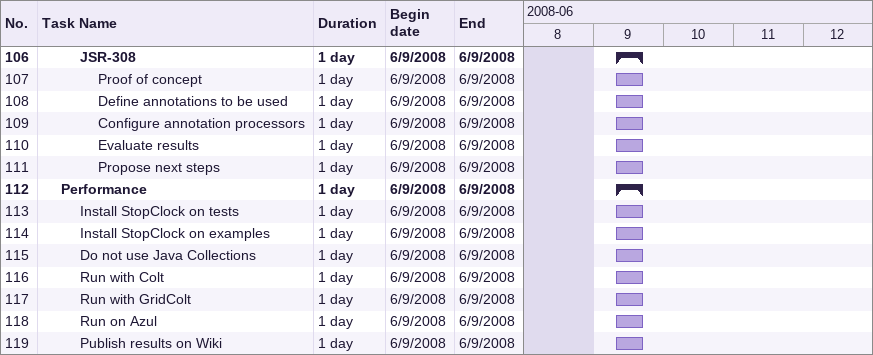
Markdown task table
| ID | Level | Task | Duration | Start | Finish |
|---|---|---|---|---|---|
| 106 | 3 | **JSR-308** | 1d | 2008-06-09 | 2008-06-09 |
| 107 | 4 | Proof of concept | 1d | 2008-06-09 | 2008-06-09 |
| 108 | 4 | Define annotations to be used | 1d | 2008-06-09 | 2008-06-09 |
| 109 | 4 | Configure annotation processors | 1d | 2008-06-09 | 2008-06-09 |
| 110 | 4 | Evaluate results | 1d | 2008-06-09 | 2008-06-09 |
| 111 | 4 | Propose next steps | 1d | 2008-06-09 | 2008-06-09 |
| 112 | 2 | **Performance** | 1d | 2008-06-09 | 2008-06-09 |
| 113 | 3 | Install StopClock on tests | 1d | 2008-06-09 | 2008-06-09 |
| 114 | 3 | Install StopClock on examples | 1d | 2008-06-09 | 2008-06-09 |
| 115 | 3 | Do not use Java Collections | 1d | 2008-06-09 | 2008-06-09 |
| 116 | 3 | Run with Colt | 1d | 2008-06-09 | 2008-06-09 |
| 117 | 3 | Run with GridColt | 1d | 2008-06-09 | 2008-06-09 |
| 118 | 3 | Run on Azul | 1d | 2008-06-09 | 2008-06-09 |
| 119 | 3 | Publish results on Wiki | 1d | 2008-06-09 | 2008-06-09 |
